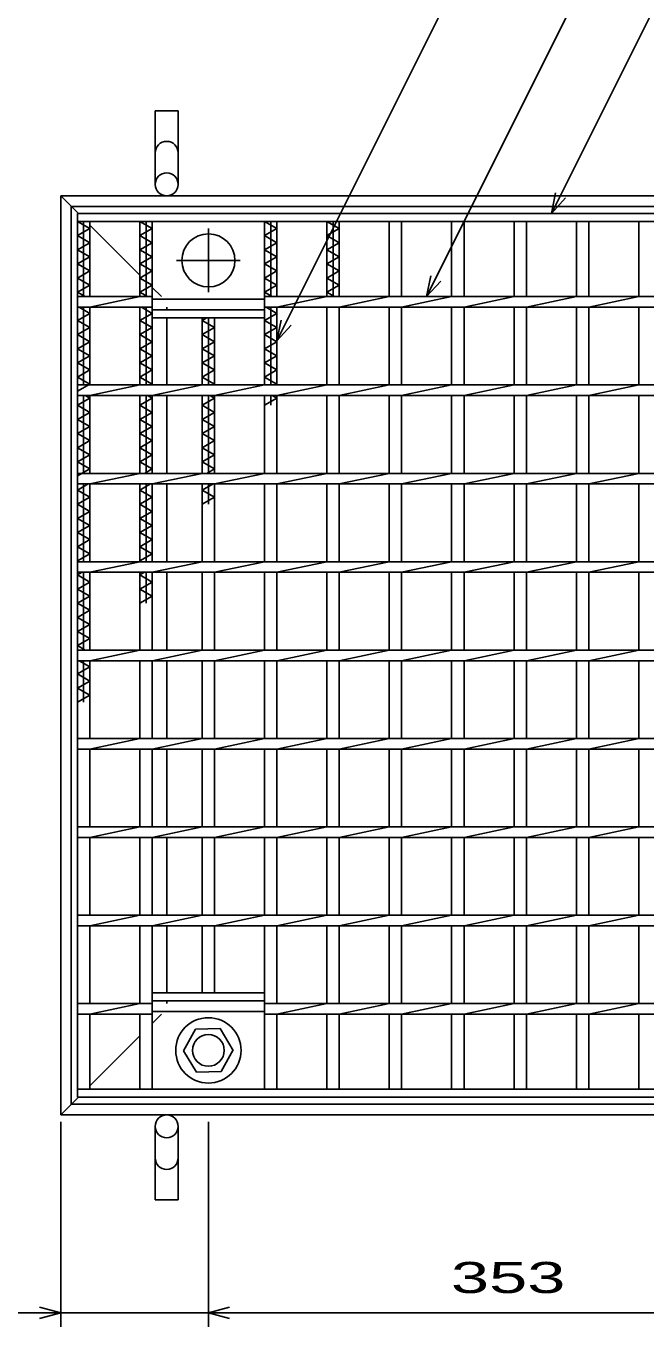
# Model space of a CAD drawing. Units: millimetres, scale not verified. Extents: x -1456 to 1385, y -1026 to 843.
# Drawn here: x -960 to -609, y -262 to 475 of the extents above; entities that cross this region are included whole.
import ezdxf
from ezdxf.enums import TextEntityAlignment as Align

# ---------------------------------------------------------------- set-up
doc = ezdxf.new("R2010")
doc.units = ezdxf.units.MM
doc.header["$LTSCALE"] = 8
doc.linetypes.add('CHAIN', pattern=[18.5, 12, -1.5, 3.5, -1.5])
doc.linetypes.add('DASHED', pattern=[7.5, 6, -1.5])
for name, color, linetype, lineweight in [('16', 3, 'Continuous', 25), ('19', 6, 'Continuous', 25), ('22', 4, 'Continuous', 25)]:
    doc.layers.add(name, color=color, linetype=linetype, lineweight=lineweight)
doc.styles.add('ベクトル', font='')
doc.styles.get('ベクトル').set_extended_font_data('ベクトル')

msp = doc.modelspace()

# ---------------------------------------------------------------- linework, layer by layer
at = {"layer": '16'}
for p, q in [((-931, 368.5), (-430, 368.5)), ((-931, 364), (-931, 368.5)), ((-430, 364), (-931, 364)), ((-931, -127), (-931, 364)), ((-931, 364), (-924, 364)), ((-924, 360), (-931, 364)), ((-927.5, 321.5), (-927.5, 364)), ((-924, 321.5), (-924, 364)), ((-895.7, 321.5), (-895.7, 364)), ((-895.7, 364), (-888.7, 364)), ((-888.7, 360), (-895.7, 364)), ((-892.2, 321.5), (-892.2, 364)), ((-888.7, 321.5), (-888.7, 364)), ((-860.4, 364), (-853.4, 364)), ((-825.1, 321.5), (-825.1, 364)), ((-825.1, 364), (-818.1, 364)), ((-818.1, 360), (-825.1, 364)), ((-821.6, 321.5), (-821.6, 364)), ((-818.1, 321.5), (-818.1, 364)), ((-789.8, 321.5), (-789.8, 364)), ((-789.8, 364), (-782.8, 364)), ((-782.8, 360), (-789.8, 364)), ((-786.3, 321.5), (-786.3, 364)), ((-782.8, 321.5), (-782.8, 364)), ((-754.5, 321.5), (-754.5, 364)), ((-754.5, 364), (-747.5, 364)), ((-747.5, 321.5), (-747.5, 364)), ((-719.2, 321.5), (-719.2, 364)), ((-719.2, 364), (-712.2, 364)), ((-712.2, 321.5), (-712.2, 364)), ((-683.9, 321.5), (-683.9, 364)), ((-683.9, 364), (-676.9, 364)), ((-676.9, 321.5), (-676.9, 364)), ((-648.6, 321.5), (-648.6, 364)), ((-648.6, 364), (-641.6, 364)), ((-641.6, 321.5), (-641.6, 364)), ((-613.3, 321.5), (-613.3, 364)), ((-613.3, 364), (-606.3, 364)), ((-931, 356), (-924, 360)), ((-924, 352), (-931, 356)), ((-895.7, 356), (-888.7, 360)), ((-888.7, 352), (-895.7, 356)), ((-825.1, 356), (-818.1, 360)), ((-818.1, 352), (-825.1, 356)), ((-789.8, 356), (-782.8, 360)), ((-782.8, 352), (-789.8, 356)), ((-931, 348), (-924, 352)), ((-924, 344), (-931, 348)), ((-895.7, 348), (-888.7, 352)), ((-888.7, 344), (-895.7, 348)), ((-825.1, 348), (-818.1, 352)), ((-818.1, 344), (-825.1, 348)), ((-789.8, 348), (-782.8, 352)), ((-782.8, 344), (-789.8, 348)), ((-931, 340), (-924, 344)), ((-924, 336), (-931, 340)), ((-895.7, 340), (-888.7, 344)), ((-888.7, 336), (-895.7, 340)), ((-825.1, 340), (-818.1, 344)), ((-818.1, 336), (-825.1, 340)), ((-789.8, 340), (-782.8, 344)), ((-782.8, 336), (-789.8, 340)), ((-931, 332), (-924, 336)), ((-924, 328), (-931, 332)), ((-895.7, 332), (-888.7, 336)), ((-888.7, 328), (-895.7, 332)), ((-825.1, 332), (-818.1, 336)), ((-818.1, 328), (-825.1, 332)), ((-789.8, 332), (-782.8, 336)), ((-782.8, 328), (-789.8, 332)), ((-931, 324), (-924, 328)), ((-926.625, 321.5), (-931, 324)), ((-895.7, 324), (-888.7, 328)), ((-891.325, 321.5), (-895.7, 324)), ((-825.1, 324), (-818.1, 328)), ((-820.725, 321.5), (-825.1, 324)), ((-789.8, 324), (-782.8, 328)), ((-785.425, 321.5), (-789.8, 324)), ((-931, 321.5), (-888.7, 321.5)), ((-931, 315.5), (-931, 321.5)), ((-924, 315.5), (-895.7, 321.5)), ((-888.7, 321.5), (-888.7, 315.5)), ((-888.7, 320), (-825.1, 320)), ((-825.1, 321.5), (-535.7, 321.5)), ((-825.1, 321.5), (-825.1, 315.5)), ((-818.1, 315.5), (-789.8, 321.5)), ((-782.8, 315.5), (-754.5, 321.5)), ((-747.5, 315.5), (-719.2, 321.5)), ((-712.2, 315.5), (-683.9, 321.5)), ((-676.9, 315.5), (-648.6, 321.5)), ((-641.6, 315.5), (-613.3, 321.5)), ((-931, 315.5), (-888.7, 315.5)), ((-931, 308), (-924, 312)), ((-924, 312), (-930.125, 315.5)), ((-927.5, 271.5), (-927.5, 315.5)), ((-924, 271.5), (-924, 315.5)), ((-895.7, 271.5), (-895.7, 315.5)), ((-895.7, 308), (-888.7, 312)), ((-888.7, 312), (-894.825, 315.5)), ((-892.2, 271.5), (-892.2, 315.5)), ((-888.7, 271.5), (-888.7, 315.5)), ((-888.7, 314), (-825.1, 314)), ((-888.7, 309.5), (-888.7, 314)), ((-825.1, 309.5), (-888.7, 309.5)), ((-860.4, 271.5), (-860.4, 309.5)), ((-860.4, 308), (-857.775, 309.5)), ((-856.9, 271.5), (-856.9, 309.5)), ((-853.4, 271.5), (-853.4, 309.5)), ((-825.1, 315.5), (-535.7, 315.5)), ((-825.1, 271.5), (-825.1, 315.5)), ((-825.1, 314), (-825.1, 309.5)), ((-825.1, 308), (-818.1, 312)), ((-818.1, 312), (-824.225, 315.5)), ((-821.6, 271.5), (-821.6, 315.5)), ((-818.1, 271.5), (-818.1, 315.5)), ((-789.8, 271.5), (-789.8, 315.5)), ((-782.8, 271.5), (-782.8, 315.5)), ((-754.5, 271.5), (-754.5, 315.5)), ((-747.5, 271.5), (-747.5, 315.5)), ((-719.2, 271.5), (-719.2, 315.5)), ((-712.2, 271.5), (-712.2, 315.5)), ((-683.9, 271.5), (-683.9, 315.5)), ((-676.9, 271.5), (-676.9, 315.5)), ((-648.6, 271.5), (-648.6, 315.5)), ((-641.6, 271.5), (-641.6, 315.5)), ((-613.3, 271.5), (-613.3, 315.5)), ((-924, 304), (-931, 308)), ((-931, 300), (-924, 304)), ((-888.7, 304), (-895.7, 308)), ((-895.7, 300), (-888.7, 304)), ((-853.4, 304), (-860.4, 308)), ((-860.4, 300), (-853.4, 304)), ((-818.1, 304), (-825.1, 308)), ((-825.1, 300), (-818.1, 304)), ((-924, 296), (-931, 300)), ((-931, 292), (-924, 296)), ((-888.7, 296), (-895.7, 300)), ((-895.7, 292), (-888.7, 296)), ((-853.4, 296), (-860.4, 300)), ((-860.4, 292), (-853.4, 296)), ((-818.1, 296), (-825.1, 300)), ((-825.1, 292), (-818.1, 296)), ((-924, 288), (-931, 292)), ((-931, 284), (-924, 288)), ((-888.7, 288), (-895.7, 292)), ((-895.7, 284), (-888.7, 288)), ((-853.4, 288), (-860.4, 292)), ((-860.4, 284), (-853.4, 288)), ((-818.1, 288), (-825.1, 292)), ((-825.1, 284), (-818.1, 288)), ((-924, 280), (-931, 284)), ((-931, 276), (-924, 280)), ((-888.7, 280), (-895.7, 284)), ((-895.7, 276), (-888.7, 280)), ((-853.4, 280), (-860.4, 284)), ((-860.4, 276), (-853.4, 280)), ((-818.1, 280), (-825.1, 284)), ((-825.1, 276), (-818.1, 280)), ((-924, 272), (-931, 276)), ((-888.7, 272), (-895.7, 276)), ((-853.4, 272), (-860.4, 276)), ((-818.1, 272), (-825.1, 276)), ((-931, 268), (-924, 272)), ((-931, 271.5), (-430, 271.5)), ((-931, 265.5), (-931, 271.5)), ((-931, 265.5), (-430, 265.5)), ((-927.5, 221.5), (-927.5, 265.5)), ((-924, 264), (-926.625, 265.5)), ((-924, 265.5), (-895.7, 271.5)), ((-924, 221.5), (-924, 265.5)), ((-895.7, 221.5), (-895.7, 265.5)), ((-892.2, 221.5), (-892.2, 265.5)), ((-888.7, 264), (-891.325, 265.5)), ((-889.575, 271.5), (-888.7, 272)), ((-888.7, 265.5), (-860.4, 271.5)), ((-888.7, 221.5), (-888.7, 265.5)), ((-860.4, 221.5), (-860.4, 265.5)), ((-856.9, 221.5), (-856.9, 265.5)), ((-853.4, 264), (-856.025, 265.5)), ((-854.275, 271.5), (-853.4, 272)), ((-853.4, 265.5), (-825.1, 271.5)), ((-853.4, 221.5), (-853.4, 265.5)), ((-825.1, 221.5), (-825.1, 265.5)), ((-821.6, 260), (-821.6, 265.5)), ((-818.1, 264), (-820.725, 265.5)), ((-818.975, 271.5), (-818.1, 272)), ((-818.1, 265.5), (-789.8, 271.5)), ((-818.1, 221.5), (-818.1, 265.5)), ((-789.8, 221.5), (-789.8, 265.5)), ((-782.8, 265.5), (-754.5, 271.5)), ((-782.8, 221.5), (-782.8, 265.5)), ((-754.5, 221.5), (-754.5, 265.5)), ((-747.5, 265.5), (-719.2, 271.5)), ((-747.5, 221.5), (-747.5, 265.5)), ((-719.2, 221.5), (-719.2, 265.5)), ((-712.2, 265.5), (-683.9, 271.5)), ((-712.2, 221.5), (-712.2, 265.5)), ((-683.9, 221.5), (-683.9, 265.5)), ((-676.9, 265.5), (-648.6, 271.5)), ((-676.9, 221.5), (-676.9, 265.5)), ((-648.6, 221.5), (-648.6, 265.5)), ((-641.6, 265.5), (-613.3, 271.5)), ((-641.6, 221.5), (-641.6, 265.5)), ((-613.3, 221.5), (-613.3, 265.5)), ((-931, 260), (-924, 264)), ((-924, 256), (-931, 260)), ((-895.7, 260), (-888.7, 264)), ((-888.7, 256), (-895.7, 260)), ((-860.4, 260), (-853.4, 264)), ((-853.4, 256), (-860.4, 260)), ((-825.1, 260), (-818.1, 264)), ((-931, 252), (-924, 256)), ((-924, 248), (-931, 252)), ((-895.7, 252), (-888.7, 256)), ((-888.7, 248), (-895.7, 252)), ((-860.4, 252), (-853.4, 256)), ((-853.4, 248), (-860.4, 252)), ((-931, 244), (-924, 248)), ((-924, 240), (-931, 244)), ((-895.7, 244), (-888.7, 248)), ((-888.7, 240), (-895.7, 244)), ((-860.4, 244), (-853.4, 248)), ((-853.4, 240), (-860.4, 244)), ((-931, 236), (-924, 240)), ((-924, 232), (-931, 236)), ((-895.7, 236), (-888.7, 240)), ((-888.7, 232), (-895.7, 236)), ((-860.4, 236), (-853.4, 240)), ((-853.4, 232), (-860.4, 236)), ((-931, 228), (-924, 232)), ((-895.7, 228), (-888.7, 232)), ((-860.4, 228), (-853.4, 232)), ((-924, 224), (-931, 228)), ((-931, 220), (-924, 224)), ((-931, 221.5), (-430, 221.5)), ((-931, 215.5), (-931, 221.5)), ((-924, 215.5), (-895.7, 221.5)), ((-888.7, 224), (-895.7, 228)), ((-893.075, 221.5), (-888.7, 224)), ((-888.7, 215.5), (-860.4, 221.5)), ((-853.4, 224), (-860.4, 228)), ((-857.775, 221.5), (-853.4, 224)), ((-853.4, 215.5), (-825.1, 221.5)), ((-818.1, 215.5), (-789.8, 221.5)), ((-782.8, 215.5), (-754.5, 221.5)), ((-747.5, 215.5), (-719.2, 221.5)), ((-712.2, 215.5), (-683.9, 221.5)), ((-676.9, 215.5), (-648.6, 221.5)), ((-641.6, 215.5), (-613.3, 221.5)), ((-931, 215.5), (-430, 215.5)), ((-931, 212), (-924.875, 215.5)), ((-927.5, 171.5), (-927.5, 215.5)), ((-924, 171.5), (-924, 215.5)), ((-895.7, 171.5), (-895.7, 215.5)), ((-895.7, 212), (-889.575, 215.5)), ((-892.2, 171.5), (-892.2, 215.5)), ((-888.7, 171.5), (-888.7, 215.5)), ((-860.4, 171.5), (-860.4, 215.5)), ((-860.4, 212), (-854.275, 215.5)), ((-856.9, 204), (-856.9, 215.5)), ((-853.4, 171.5), (-853.4, 215.5)), ((-825.1, 171.5), (-825.1, 215.5)), ((-818.1, 171.5), (-818.1, 215.5)), ((-789.8, 171.5), (-789.8, 215.5)), ((-782.8, 171.5), (-782.8, 215.5)), ((-754.5, 171.5), (-754.5, 215.5)), ((-747.5, 171.5), (-747.5, 215.5)), ((-719.2, 171.5), (-719.2, 215.5)), ((-712.2, 171.5), (-712.2, 215.5)), ((-683.9, 171.5), (-683.9, 215.5)), ((-676.9, 171.5), (-676.9, 215.5)), ((-648.6, 171.5), (-648.6, 215.5)), ((-641.6, 171.5), (-641.6, 215.5)), ((-613.3, 171.5), (-613.3, 215.5)), ((-924, 208), (-931, 212)), ((-931, 204), (-924, 208)), ((-888.7, 208), (-895.7, 212)), ((-895.7, 204), (-888.7, 208)), ((-853.4, 208), (-860.4, 212)), ((-860.4, 204), (-853.4, 208)), ((-924, 200), (-931, 204)), ((-931, 196), (-924, 200)), ((-888.7, 200), (-895.7, 204)), ((-895.7, 196), (-888.7, 200)), ((-924, 192), (-931, 196)), ((-931, 188), (-924, 192)), ((-888.7, 192), (-895.7, 196)), ((-895.7, 188), (-888.7, 192)), ((-924, 184), (-931, 188)), ((-888.7, 184), (-895.7, 188)), ((-931, 180), (-924, 184)), ((-924, 176), (-931, 180)), ((-895.7, 180), (-888.7, 184)), ((-888.7, 176), (-895.7, 180)), ((-931, 172), (-924, 176)), ((-930.125, 171.5), (-931, 172)), ((-931, 171.5), (-430, 171.5)), ((-931, 165.5), (-931, 171.5)), ((-924, 165.5), (-895.7, 171.5)), ((-895.7, 172), (-888.7, 176)), ((-894.825, 171.5), (-895.7, 172)), ((-888.7, 165.5), (-860.4, 171.5)), ((-853.4, 165.5), (-825.1, 171.5)), ((-818.1, 165.5), (-789.8, 171.5)), ((-782.8, 165.5), (-754.5, 171.5)), ((-747.5, 165.5), (-719.2, 171.5)), ((-712.2, 165.5), (-683.9, 171.5)), ((-676.9, 165.5), (-648.6, 171.5)), ((-641.6, 165.5), (-613.3, 171.5)), ((-931, 165.5), (-430, 165.5)), ((-931, 164), (-928.375, 165.5)), ((-924, 160), (-931, 164)), ((-927.5, 121.5), (-927.5, 165.5)), ((-924, 121.5), (-924, 165.5)), ((-895.7, 121.5), (-895.7, 165.5)), ((-895.7, 164), (-893.075, 165.5)), ((-888.7, 160), (-895.7, 164)), ((-892.2, 148), (-892.2, 165.5)), ((-888.7, 121.5), (-888.7, 165.5)), ((-860.4, 121.5), (-860.4, 165.5)), ((-853.4, 121.5), (-853.4, 165.5)), ((-825.1, 121.5), (-825.1, 165.5)), ((-818.1, 121.5), (-818.1, 165.5)), ((-789.8, 121.5), (-789.8, 165.5)), ((-782.8, 121.5), (-782.8, 165.5)), ((-754.5, 121.5), (-754.5, 165.5)), ((-747.5, 121.5), (-747.5, 165.5)), ((-719.2, 121.5), (-719.2, 165.5)), ((-712.2, 121.5), (-712.2, 165.5)), ((-683.9, 121.5), (-683.9, 165.5)), ((-676.9, 121.5), (-676.9, 165.5)), ((-648.6, 121.5), (-648.6, 165.5)), ((-641.6, 121.5), (-641.6, 165.5)), ((-613.3, 121.5), (-613.3, 165.5)), ((-931, 156), (-924, 160)), ((-924, 152), (-931, 156)), ((-895.7, 156), (-888.7, 160)), ((-888.7, 152), (-895.7, 156)), ((-931, 148), (-924, 152)), ((-924, 144), (-931, 148)), ((-895.7, 148), (-888.7, 152)), ((-931, 140), (-924, 144)), ((-924, 136), (-931, 140)), ((-931, 132), (-924, 136)), ((-924, 128), (-931, 132)), ((-931, 124), (-924, 128)), ((-926.625, 121.5), (-931, 124)), ((-931, 121.5), (-430, 121.5)), ((-931, 115.5), (-931, 121.5)), ((-924, 115.5), (-895.7, 121.5)), ((-888.7, 115.5), (-860.4, 121.5)), ((-853.4, 115.5), (-825.1, 121.5)), ((-818.1, 115.5), (-789.8, 121.5)), ((-782.8, 115.5), (-754.5, 121.5)), ((-747.5, 115.5), (-719.2, 121.5)), ((-712.2, 115.5), (-683.9, 121.5)), ((-676.9, 115.5), (-648.6, 121.5)), ((-641.6, 115.5), (-613.3, 121.5)), ((-931, 115.5), (-430, 115.5)), ((-931, 108), (-924, 112)), ((-924, 112), (-930.125, 115.5)), ((-927.5, 92), (-927.5, 115.5)), ((-924, 71.5), (-924, 115.5)), ((-895.7, 71.5), (-895.7, 115.5)), ((-888.7, 71.5), (-888.7, 115.5)), ((-860.4, 71.5), (-860.4, 115.5)), ((-853.4, 71.5), (-853.4, 115.5)), ((-825.1, 71.5), (-825.1, 115.5)), ((-818.1, 71.5), (-818.1, 115.5)), ((-789.8, 71.5), (-789.8, 115.5)), ((-782.8, 71.5), (-782.8, 115.5)), ((-754.5, 71.5), (-754.5, 115.5)), ((-747.5, 71.5), (-747.5, 115.5)), ((-719.2, 71.5), (-719.2, 115.5)), ((-712.2, 71.5), (-712.2, 115.5)), ((-683.9, 71.5), (-683.9, 115.5)), ((-676.9, 71.5), (-676.9, 115.5)), ((-648.6, 71.5), (-648.6, 115.5)), ((-641.6, 71.5), (-641.6, 115.5)), ((-613.3, 71.5), (-613.3, 115.5)), ((-924, 104), (-931, 108)), ((-931, 100), (-924, 104)), ((-924, 96), (-931, 100)), ((-931, 92), (-924, 96)), ((-931, 71.5), (-430, 71.5)), ((-931, 65.5), (-931, 71.5)), ((-924, 65.5), (-895.7, 71.5)), ((-888.7, 65.5), (-860.4, 71.5)), ((-853.4, 65.5), (-825.1, 71.5)), ((-818.1, 65.5), (-789.8, 71.5)), ((-782.8, 65.5), (-754.5, 71.5)), ((-747.5, 65.5), (-719.2, 71.5)), ((-712.2, 65.5), (-683.9, 71.5)), ((-676.9, 65.5), (-648.6, 71.5)), ((-641.6, 65.5), (-613.3, 71.5)), ((-931, 65.5), (-430, 65.5)), ((-924, 21.5), (-924, 65.5)), ((-895.7, 21.5), (-895.7, 65.5)), ((-888.7, 21.5), (-888.7, 65.5)), ((-860.4, 21.5), (-860.4, 65.5)), ((-853.4, 21.5), (-853.4, 65.5)), ((-825.1, 21.5), (-825.1, 65.5)), ((-818.1, 21.5), (-818.1, 65.5)), ((-789.8, 21.5), (-789.8, 65.5)), ((-782.8, 21.5), (-782.8, 65.5)), ((-754.5, 21.5), (-754.5, 65.5)), ((-747.5, 21.5), (-747.5, 65.5)), ((-719.2, 21.5), (-719.2, 65.5)), ((-712.2, 21.5), (-712.2, 65.5)), ((-683.9, 21.5), (-683.9, 65.5)), ((-676.9, 21.5), (-676.9, 65.5)), ((-648.6, 21.5), (-648.6, 65.5)), ((-641.6, 21.5), (-641.6, 65.5)), ((-613.3, 21.5), (-613.3, 65.5)), ((-931, 21.5), (-430, 21.5)), ((-931, 15.5), (-931, 21.5)), ((-931, 15.5), (-430, 15.5)), ((-924, 15.5), (-895.7, 21.5)), ((-924, -28.5), (-924, 15.5)), ((-895.7, -28.5), (-895.7, 15.5)), ((-888.7, 15.5), (-860.4, 21.5)), ((-888.7, -28.5), (-888.7, 15.5)), ((-860.4, -28.5), (-860.4, 15.5)), ((-853.4, 15.5), (-825.1, 21.5)), ((-853.4, -28.5), (-853.4, 15.5)), ((-825.1, -28.5), (-825.1, 15.5)), ((-818.1, 15.5), (-789.8, 21.5)), ((-818.1, -28.5), (-818.1, 15.5)), ((-789.8, -28.5), (-789.8, 15.5)), ((-782.8, 15.5), (-754.5, 21.5)), ((-782.8, -28.5), (-782.8, 15.5)), ((-754.5, -28.5), (-754.5, 15.5)), ((-747.5, 15.5), (-719.2, 21.5)), ((-747.5, -28.5), (-747.5, 15.5)), ((-719.2, -28.5), (-719.2, 15.5)), ((-712.2, 15.5), (-683.9, 21.5)), ((-712.2, -28.5), (-712.2, 15.5)), ((-683.9, -28.5), (-683.9, 15.5)), ((-676.9, 15.5), (-648.6, 21.5)), ((-676.9, -28.5), (-676.9, 15.5)), ((-648.6, -28.5), (-648.6, 15.5)), ((-641.6, 15.5), (-613.3, 21.5)), ((-641.6, -28.5), (-641.6, 15.5)), ((-613.3, -28.5), (-613.3, 15.5)), ((-931, -28.5), (-430, -28.5)), ((-931, -34.5), (-931, -28.5)), ((-924, -34.5), (-895.7, -28.5)), ((-888.7, -34.5), (-860.4, -28.5)), ((-853.4, -34.5), (-825.1, -28.5)), ((-818.1, -34.5), (-789.8, -28.5)), ((-782.8, -34.5), (-754.5, -28.5)), ((-747.5, -34.5), (-719.2, -28.5)), ((-712.2, -34.5), (-683.9, -28.5)), ((-676.9, -34.5), (-648.6, -28.5)), ((-641.6, -34.5), (-613.3, -28.5)), ((-931, -34.5), (-430, -34.5)), ((-924, -78.5), (-924, -34.5)), ((-895.7, -78.5), (-895.7, -34.5)), ((-888.7, -78.5), (-888.7, -34.5)), ((-860.4, -72.5), (-860.4, -34.5)), ((-853.4, -72.5), (-853.4, -34.5)), ((-825.1, -78.5), (-825.1, -34.5)), ((-818.1, -78.5), (-818.1, -34.5)), ((-789.8, -78.5), (-789.8, -34.5)), ((-782.8, -78.5), (-782.8, -34.5)), ((-754.5, -78.5), (-754.5, -34.5)), ((-747.5, -78.5), (-747.5, -34.5)), ((-719.2, -78.5), (-719.2, -34.5)), ((-712.2, -78.5), (-712.2, -34.5)), ((-683.9, -78.5), (-683.9, -34.5)), ((-676.9, -78.5), (-676.9, -34.5)), ((-648.6, -78.5), (-648.6, -34.5)), ((-641.6, -78.5), (-641.6, -34.5)), ((-613.3, -78.5), (-613.3, -34.5)), ((-888.7, -72.5), (-825.1, -72.5)), ((-888.7, -77), (-888.7, -72.5)), ((-825.1, -77), (-825.1, -72.5)), ((-931, -78.5), (-888.7, -78.5)), ((-931, -84.5), (-931, -78.5)), ((-924, -84.5), (-895.7, -78.5)), ((-888.7, -77), (-825.1, -77)), ((-888.7, -78.5), (-888.7, -84.5)), ((-825.1, -78.5), (-535.7, -78.5)), ((-825.1, -78.5), (-825.1, -84.5)), ((-818.1, -84.5), (-789.8, -78.5)), ((-782.8, -84.5), (-754.5, -78.5)), ((-747.5, -84.5), (-719.2, -78.5)), ((-712.2, -84.5), (-683.9, -78.5)), ((-676.9, -84.5), (-648.6, -78.5)), ((-641.6, -84.5), (-613.3, -78.5)), ((-931, -84.5), (-888.7, -84.5)), ((-924, -127), (-924, -84.5)), ((-895.7, -127), (-895.7, -84.5)), ((-888.7, -83), (-825.1, -83)), ((-888.7, -127), (-888.7, -84.5)), ((-825.1, -84.5), (-535.7, -84.5)), ((-825.1, -127), (-825.1, -84.5)), ((-818.1, -127), (-818.1, -84.5)), ((-789.8, -127), (-789.8, -84.5)), ((-782.8, -127), (-782.8, -84.5)), ((-754.5, -127), (-754.5, -84.5)), ((-747.5, -127), (-747.5, -84.5)), ((-719.2, -127), (-719.2, -84.5)), ((-712.2, -127), (-712.2, -84.5)), ((-683.9, -127), (-683.9, -84.5)), ((-676.9, -127), (-676.9, -84.5)), ((-648.6, -127), (-648.6, -84.5)), ((-641.6, -127), (-641.6, -84.5)), ((-613.3, -127), (-613.3, -84.5)), ((-870.896, -105.342), (-864.194, -93.05)), ((-850.198, -92.708), (-864.194, -93.05)), ((-842.9, -105), (-850.198, -92.708)), ((-870.896, -105.342), (-863.602, -117.292)), ((-849.606, -116.95), (-842.904, -104.658)), ((-863.602, -117.292), (-849.606, -116.95)), ((-931, -127), (-430, -127)), ((-931, -131.5), (-931, -127)), ((-931, -127), (-924, -127)), ((-430, -131.5), (-931, -131.5)), ((-895.7, -127), (-888.7, -127)), ((-860.4, -127), (-853.4, -127)), ((-825.1, -127), (-818.1, -127)), ((-789.8, -127), (-782.8, -127)), ((-754.5, -127), (-747.5, -127)), ((-719.2, -127), (-712.2, -127)), ((-683.9, -127), (-676.9, -127)), ((-648.6, -127), (-641.6, -127)), ((-613.3, -127), (-606.3, -127))]:
    msp.add_line(p, q, dxfattribs=at)
at = {"layer": '16', "linetype": 'CHAIN'}
for p, q in [((-856.9, 360), (-856.9, 324)), ((-874.9, 342), (-838.9, 342))]:
    msp.add_line(p, q, dxfattribs=at)
at = {"layer": '16'}
for radius in [18.5, 9]:
    msp.add_circle((-856.9, -105), radius, dxfattribs=at)
for start, end in [(90, 270), (270, 90)]:
    msp.add_arc((-856.9, 342), 15, start, end, dxfattribs=at)
at = {"layer": '19'}
for p, q in [((-887, 385), (-887, 426.62)), ((-887, 426.62), (-874, 426.62)), ((-874, 426.62), (-874, 385)), ((-940.5, 378.5), (-420.5, 378.5)), ((-940.5, -141.5), (-940.5, 378.5)), ((-934.5, 372.5), (-426.5, 372.5)), ((-934.5, -135.5), (-934.5, 372.5)), ((-880.5, 271.5), (-880.5, 309.5)), ((-880.5, 221.5), (-880.5, 265.5)), ((-880.5, 171.5), (-880.5, 215.5)), ((-880.5, 121.5), (-880.5, 165.5)), ((-880.5, 71.5), (-880.5, 115.5)), ((-880.5, 21.5), (-880.5, 65.5)), ((-880.5, -28.5), (-880.5, 15.5)), ((-880.5, -72.5), (-880.5, -34.5)), ((-934.5, -135.5), (-426.5, -135.5)), ((-940.5, -141.5), (-420.5, -141.5)), ((-887, -148), (-887, -189.62)), ((-874, -189.62), (-874, -148)), ((-887, -189.62), (-874, -189.62))]:
    msp.add_line(p, q, dxfattribs=at)
at = {"layer": '19', "linetype": 'DASHED'}
for p, q in [((-930.5, 368.5), (-940.5, 378.5)), ((-895.7, 333.7), (-924, 362)), ((-883.5, 321.5), (-888.7, 326.7)), ((-880.5, 314), (-880.5, 315.5)), ((-880.5, -78.5), (-880.5, -77)), ((-888.7, -89.7), (-883.5, -84.5)), ((-924, -125), (-895.7, -96.7)), ((-940.5, -141.5), (-930.5, -131.5))]:
    msp.add_line(p, q, dxfattribs=at)
at = {"layer": '19'}
for centre in [(-880.5, 385), (-880.5, -148)]:
    msp.add_circle(centre, 6.5, dxfattribs=at)
for centre, start, end in [((-880.5, 402.84), 0, 180), ((-880.5, -165.84), 180, 0)]:
    msp.add_arc(centre, 6.5, start, end, dxfattribs=at)
at = {"layer": '22'}
for p, q in [((-818.1, 296.5), (-665.85, 601)), ((-733.35, 321.5), (-612.1, 564)), ((-662.75, 368.5), (-585, 524)), ((-662.75, 368.5), (-660.35, 380.18)), ((-662.75, 368.5), (-654.75, 377.3)), ((-733.35, 321.5), (-730.95, 333.18)), ((-733.35, 321.5), (-725.35, 330.3)), ((-818.1, 296.5), (-815.7, 308.18)), ((-818.1, 296.5), (-810.1, 305.3)), ((-940.5, -261.5), (-940.5, -145.5)), ((-856.9, -261.5), (-856.9, -145.5)), ((-1036.5, -253.5), (-940.5, -253.5)), ((-940.5, -253.5), (-952.5, -250.3)), ((-952.5, -256.7), (-940.5, -253.5)), ((-940.5, -253.5), (-856.9, -253.5)), ((-856.9, -253.5), (-844.9, -250.3)), ((-844.9, -256.7), (-856.9, -253.5)), ((-856.9, -253.5), (-503.9, -253.5))]:
    msp.add_line(p, q, dxfattribs=at)

# ---------------------------------------------------------------- texts
at = {"layer": '22', "color": 2, "style": 'ベクトル', "width": 1.65}
msp.add_text(' 353 ', height=17.6, dxfattribs=at).set_placement((-730.4, -233.5), align=Align.MIDDLE_LEFT)

doc.saveas('drawing.dxf')
